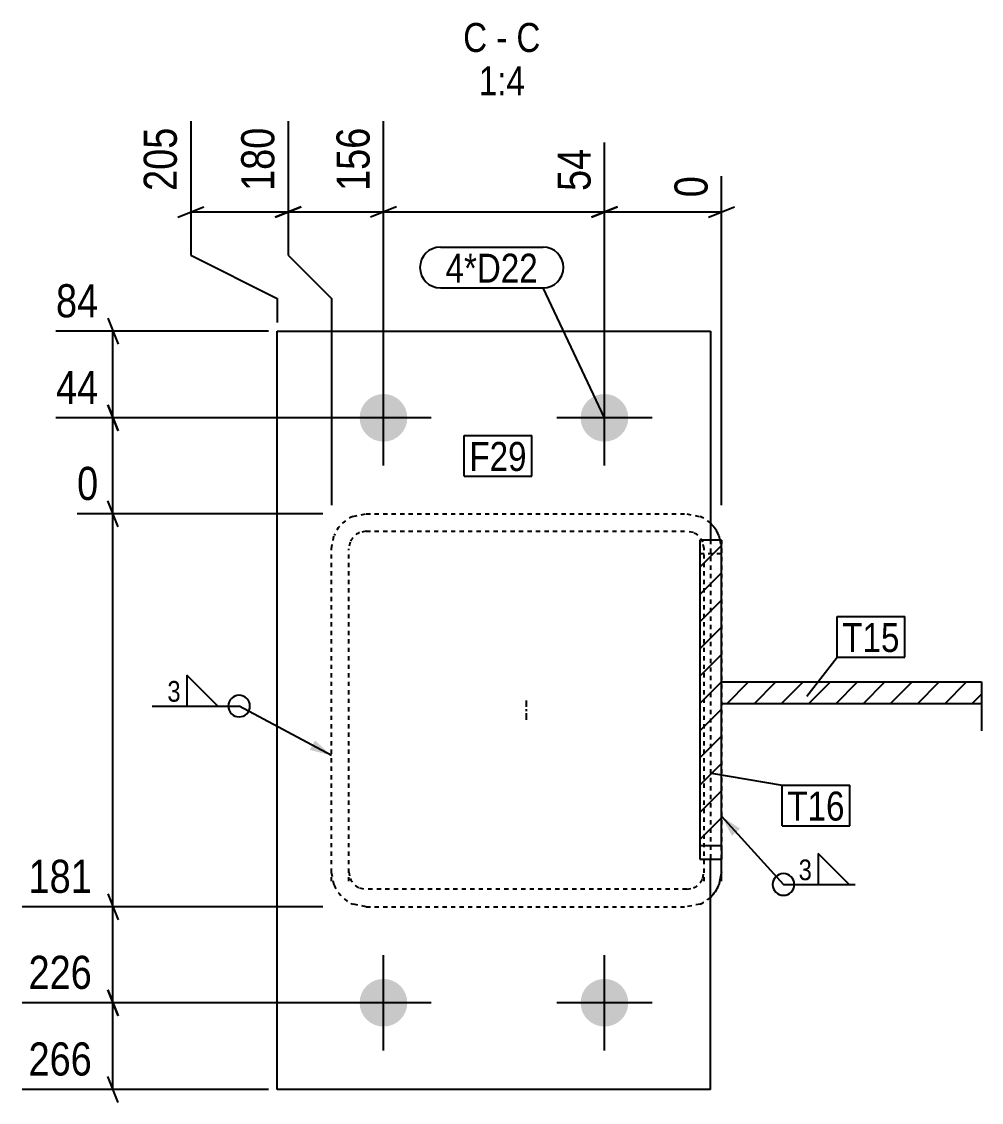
# Model space of a CAD drawing. Header units: millimetres. Extents: x 5285 to 65274, y 8 to 1303.
# Drawn here: x 16028.4 to 16471.4, y 9.6 to 508.5 of the extents above; entities that cross this region are included whole.
import ezdxf

# ---------------------------------------------------------------- set-up
doc = ezdxf.new("R2010")
doc.units = ezdxf.units.MM
doc.linetypes.add('DXK_LINE_DOT2', pattern=[3.9198, 1.9599, -1.9599])
doc.linetypes.add('DXK_LINE_DOT3', pattern=[5.9187, 2.979, -0.9799, 0.9799, -0.9799])
for name, color, linetype in [('MÅLSÆTNING', 7, 'Continuous'), ('STÅL', 7, 'Continuous'), ('TEKST', 7, 'Continuous')]:
    doc.layers.add(name, color=color, linetype=linetype)
doc.styles.add('Arial Narrow', font='ARIALN.TTF', dxfattribs={"height": 0.2})

msp = doc.modelspace()

# ---------------------------------------------------------------- hatches: boundary and pattern name
at = {"layer": 'STÅL', "linetype": 'Continuous'}
for points in [[(16184.45, 325.6, -1), (16206.45, 325.6, -1)], [(16286.45, 325.6, -1), (16308.45, 325.6, -1)], [(16184.45, 55.6, -1), (16206.45, 55.6, -1)], [(16286.45, 55.6, -1), (16308.45, 55.6, -1)]]:
    msp.add_hatch(color=96, dxfattribs=at).paths.add_polyline_path(points)
h = msp.add_hatch(dxfattribs=at)
h.set_pattern_fill('', scale=2.8, style=0, pattern_type=0)
h.set_pattern_definition([(45, (16341.446, 269.188), (-6.2862, 6.2862), [])])
h.paths.add_polyline_path([(16351.45, 269.19), (16341.45, 269.19), (16341.45, 128.14), (16351.45, 128.14)])
h = msp.add_hatch(dxfattribs=at)
h.set_pattern_fill('', scale=2.8, style=0, pattern_type=0)
h.set_pattern_definition([(45, (16351.446, 203.7), (-6.2862, 6.2862), [])])
h.paths.add_polyline_path([(16471.45, 203.7), (16351.45, 203.7), (16351.45, 193.62), (16471.45, 193.62)])
at = {"layer": 'TEKST', "linetype": 'Continuous'}
for points in [[(16163.8, 176.69), (16171.45, 169.77), (16161.45, 172.28)], [(16356.32, 132.65), (16351.45, 141.74), (16360.02, 136.02)]]:
    msp.add_hatch(color=3, dxfattribs=at).paths.add_polyline_path(points)

# ---------------------------------------------------------------- linework, layer by layer
at = {"layer": 'MÅLSÆTNING', "color": 7, "linetype": 'Continuous'}
for p, q in [((16106.45, 462.49), (16106.45, 400.61)), ((16151.45, 462.49), (16151.45, 400.61)), ((16151.45, 462.49), (16151.45, 400.61)), ((16195.45, 329.6), (16195.45, 462.49)), ((16195.45, 329.6), (16195.45, 462.49)), ((16297.45, 329.6), (16297.45, 452.74)), ((16297.45, 329.6), (16297.45, 452.74)), ((16351.45, 285.28), (16351.45, 437.16)), ((16100.45, 418.21), (16112.45, 423.01)), ((16106.45, 420.61), (16151.45, 420.61)), ((16145.45, 418.21), (16157.45, 423.01)), ((16157.45, 423.01), (16145.45, 418.21)), ((16151.45, 420.61), (16195.45, 420.61)), ((16201.45, 423.01), (16189.45, 418.21)), ((16201.45, 423.01), (16189.45, 418.21)), ((16195.45, 420.61), (16297.45, 420.61)), ((16291.45, 418.21), (16303.45, 423.01)), ((16303.45, 423.01), (16291.45, 418.21)), ((16297.45, 420.61), (16351.45, 420.61)), ((16345.45, 418.21), (16357.45, 423.01)), ((16106.45, 400.61), (16146.45, 380.61)), ((16151.45, 400.61), (16171.45, 380.61)), ((16151.45, 400.61), (16171.45, 380.61)), ((16146.45, 380.61), (16146.45, 369.6)), ((16171.45, 380.61), (16171.45, 285.28)), ((16171.45, 380.61), (16171.45, 285.28)), ((16068.17, 371.6), (16072.97, 359.6)), ((16142.45, 365.6), (16044.27, 365.6)), ((16070.57, 325.6), (16070.57, 365.6)), ((16072.97, 319.6), (16068.17, 331.6)), ((16068.17, 331.6), (16072.97, 319.6)), ((16191.45, 325.6), (16044.27, 325.6)), ((16191.45, 325.6), (16044.27, 325.6)), ((16070.57, 281.28), (16070.57, 325.6)), ((16072.97, 275.28), (16068.17, 287.28)), ((16072.97, 275.28), (16068.17, 287.28)), ((16167.45, 281.28), (16054.02, 281.28)), ((16167.45, 281.28), (16054.02, 281.28)), ((16070.57, 99.92), (16070.57, 281.28)), ((16068.17, 105.92), (16072.97, 93.92)), ((16068.17, 105.92), (16072.97, 93.92)), ((16167.45, 99.92), (16028.7, 99.92)), ((16167.45, 99.92), (16028.7, 99.92)), ((16070.57, 55.6), (16070.57, 99.92)), ((16072.97, 49.6), (16068.17, 61.6)), ((16068.17, 61.6), (16072.97, 49.6)), ((16191.45, 55.6), (16028.7, 55.6)), ((16191.45, 55.6), (16028.7, 55.6)), ((16070.57, 15.6), (16070.57, 55.6)), ((16072.97, 9.6), (16068.17, 21.6)), ((16142.45, 15.6), (16028.7, 15.6))]:
    msp.add_line(p, q, dxfattribs=at)
at = {"layer": 'STÅL', "color": 2, "linetype": 'Continuous'}
for p, q in [((16146.45, 15.6), (16146.45, 365.6)), ((16146.45, 365.6), (16346.45, 365.6)), ((16346.45, 365.6), (16346.45, 269.19)), ((16350.23, 271.32), (16350.65, 269.19)), ((16351.45, 269.19), (16341.45, 269.19)), ((16341.45, 269.19), (16341.45, 128.14)), ((16351.45, 128.14), (16351.45, 269.19)), ((16351.45, 203.7), (16471.45, 203.7)), ((16351.45, 193.62), (16351.45, 203.7)), ((16471.45, 203.7), (16471.45, 193.62)), ((16471.45, 193.62), (16351.45, 193.62)), ((16471.45, 193.62), (16471.45, 181.18)), ((16341.45, 128.14), (16341.45, 121.92)), ((16341.45, 128.14), (16351.45, 128.14)), ((16351.45, 128.14), (16351.45, 121.92)), ((16341.45, 121.92), (16351.45, 121.92)), ((16346.45, 15.6), (16346.45, 121.92)), ((16351.45, 111.67), (16351.45, 121.92)), ((16351.45, 116.04), (16350.23, 109.88)), ((16346.45, 15.6), (16146.45, 15.6))]:
    msp.add_line(p, q, dxfattribs=at)
at = {"layer": 'STÅL', "color": 96, "linetype": 'Continuous'}
for p, q in [((16195.45, 303.6), (16195.45, 347.6)), ((16297.45, 303.6), (16297.45, 347.6)), ((16217.45, 325.6), (16173.45, 325.6)), ((16319.45, 325.6), (16275.45, 325.6)), ((16195.45, 33.6), (16195.45, 77.6)), ((16297.45, 33.6), (16297.45, 77.6)), ((16217.45, 55.6), (16173.45, 55.6)), ((16319.45, 55.6), (16275.45, 55.6))]:
    msp.add_line(p, q, dxfattribs=at)
at = {"layer": 'STÅL', "color": 7, "linetype": 'DXK_LINE_DOT2'}
for p, q in [((16181.32, 280.05), (16187.45, 281.28)), ((16187.45, 281.28), (16335.45, 281.28)), ((16335.45, 281.28), (16341.57, 280.05)), ((16171.45, 265.16), (16172.66, 271.32)), ((16187.45, 273.22), (16184.38, 272.6)), ((16187.45, 273.22), (16335.45, 273.22)), ((16338.51, 272.6), (16335.45, 273.22)), ((16171.45, 111.67), (16171.45, 265.16)), ((16180.05, 268.24), (16179.45, 265.16)), ((16179.45, 111.67), (16179.45, 265.16)), ((16341.45, 269.19), (16341.45, 128.14)), ((16343.45, 265.16), (16342.84, 268.24)), ((16343.45, 111.67), (16343.45, 265.16)), ((16346.45, 269.19), (16346.45, 121.92)), ((16350.65, 269.19), (16351.45, 265.16)), ((16351.45, 269.19), (16351.45, 128.14)), ((16341.45, 262.97), (16351.45, 262.97)), ((16471.45, 203.7), (16471.45, 193.62)), ((16351.45, 121.92), (16351.45, 128.14)), ((16172.66, 109.88), (16171.45, 116.04)), ((16179.45, 116.04), (16180.05, 112.96)), ((16342.84, 112.96), (16343.45, 116.04)), ((16184.38, 108.6), (16187.45, 107.98)), ((16335.45, 107.98), (16187.45, 107.98)), ((16335.45, 107.98), (16338.51, 108.6)), ((16187.45, 99.92), (16181.32, 101.15)), ((16187.45, 99.92), (16335.45, 99.92)), ((16341.57, 101.15), (16335.45, 99.92))]:
    msp.add_line(p, q, dxfattribs=at)
at = {"layer": 'STÅL', "color": 7, "linetype": 'DXK_LINE_DOT3'}
msp.add_line((16261.45, 186.22), (16261.45, 195.47), dxfattribs=at)
at = {"layer": 'STÅL', "color": 7, "linetype": 'DXK_LINE_DOT2'}
for centre, radius, start, end in [((16187.52, 265.23), 16.06, 112.7149, 157.7138), ((16335.37, 265.23), 16.06, 46.1474, 67.2851), ((16187.49, 265.19), 8.03, 112.7149, 157.7138), ((16335.41, 265.19), 8.03, 22.2862, 67.2851), ((16187.52, 115.97), 16.06, 202.2862, 247.2851), ((16187.49, 116.01), 8.03, 202.2862, 247.2851), ((16335.41, 116.01), 8.03, 292.7149, 337.7138), ((16335.37, 115.97), 16.06, 292.7149, 313.8526)]:
    msp.add_arc(centre, radius, start, end, dxfattribs=at)
at = {"layer": 'STÅL', "color": 2, "linetype": 'Continuous'}
for centre, start, end in [((16335.37, 265.23), 22.2862, 46.1474), ((16335.37, 115.97), 313.8526, 337.7138)]:
    msp.add_arc(centre, 16.06, start, end, dxfattribs=at)
at = {"layer": 'TEKST', "color": 3, "linetype": 'Continuous'}
msp.add_line((16171.45, 169.77), (16128.8, 192.56), dxfattribs=at)
for centre, start, end in [((16128.8, 192.56), 90, 270), ((16128.8, 192.56), 270, 90), ((16380.1, 110.18), 90, 270)]:
    msp.add_arc(centre, 5, start, end, dxfattribs=at)

# ---------------------------------------------------------------- wipeouts: each hides what was drawn before it
at = {"color": 0, "linetype": 'Continuous'}
for points, layer in [([(16103.25, 462.78), (16080.85, 462.78), (16080.85, 427.13), (16103.25, 427.13)], 'MÅLSÆTNING'), ([(16148.25, 462.78), (16125.85, 462.78), (16125.85, 427.13), (16148.25, 427.13)], 'MÅLSÆTNING'), ([(16192.25, 462.78), (16169.85, 462.78), (16169.85, 427.13), (16192.25, 427.13)], 'MÅLSÆTNING'), ([(16294.25, 453.03), (16271.85, 453.03), (16271.85, 427.13), (16294.25, 427.13)], 'MÅLSÆTNING'), ([(16064.06, 103.12), (16064.06, 125.52), (16028.41, 125.52), (16028.41, 103.12)], 'MÅLSÆTNING'), ([(16064.06, 58.8), (16064.06, 81.2), (16028.41, 81.2), (16028.41, 58.8)], 'MÅLSÆTNING'), ([(16064.06, 18.8), (16064.06, 41.2), (16028.41, 41.2), (16028.41, 18.8)], 'MÅLSÆTNING'), ([(16243.32, 494.49), (16243.32, 508.49), (16232.25, 508.49), (16232.25, 494.49)], 'TEKST'), ([(16252.62, 494.49), (16252.62, 508.49), (16247.52, 508.49), (16247.52, 494.49)], 'TEKST'), ([(16267.9, 494.49), (16267.9, 508.49), (16256.82, 508.49), (16256.82, 494.49)], 'TEKST'), ([(16260.74, 474.49), (16260.74, 488.49), (16239.41, 488.49), (16239.41, 474.49)], 'TEKST')]:
    msp.add_wipeout(points, dxfattribs=at).dxf.layer = layer
at = {"color": 0}
for points in [[(16266.73, 388), (16266.73, 402), (16224.1, 402), (16224.1, 388)], [(16261.54, 301.09), (16261.54, 315.09), (16235.11, 315.09), (16235.11, 301.09)], [(16433.67, 217.5), (16433.67, 231.5), (16407.24, 231.5), (16407.24, 217.5)], [(16102.6, 193.76), (16102.6, 205.36), (16094.91, 205.36), (16094.91, 193.76)], [(16408.3, 139.69), (16408.3, 153.69), (16381.88, 153.69), (16381.88, 139.69)], [(16394, 111.38), (16394, 122.98), (16386.3, 122.98), (16386.3, 111.38)]]:
    msp.add_wipeout(points, dxfattribs=at).dxf.layer = 'TEKST'

# ---------------------------------------------------------------- next in the draw order: linework, layer by layer
at = {"layer": 'TEKST', "color": 3, "linetype": 'Continuous'}
for p, q in [((16118.95, 192.56), (16104.66, 206.85)), ((16104.66, 206.85), (16104.66, 192.56)), ((16088.71, 192.56), (16128.8, 192.56)), ((16104.66, 192.56), (16118.95, 192.56)), ((16410.34, 110.18), (16396.05, 124.47)), ((16396.05, 124.47), (16396.05, 110.18)), ((16380.1, 110.18), (16413.2, 110.18)), ((16396.05, 110.18), (16410.34, 110.18))]:
    msp.add_line(p, q, dxfattribs=at)
msp.add_arc((16380.1, 110.18), 5, 270, 90, dxfattribs=at)

# ---------------------------------------------------------------- next in the draw order: texts
at = {"layer": 'MÅLSÆTNING', "color": 3, "linetype": 'Continuous', "style": 'Arial Narrow'}
for s, p in [('205', (16100.05, 430.33)), ('180', (16145.05, 430.33)), ('156', (16189.05, 430.33)), ('54', (16291.05, 430.33))]:
    msp.add_text(s, height=15.271, rotation=90.0002, dxfattribs=at).set_placement(p)
for s, p in [('181', (16031.61, 106.32)), ('226', (16031.61, 62)), ('266', (16031.61, 22))]:
    msp.add_text(s, height=15.271, dxfattribs=at).set_placement(p)
at = {"layer": 'TEKST', "color": 3, "linetype": 'Continuous', "style": 'Arial Narrow'}
for s, height, p in [('C', 13.36, (16232.25, 494.49)), ('C', 13.36, (16256.82, 494.49)), ('-', 13.36, (16247.52, 494.49)), ('1:4', 13.362, (16239.41, 474.49))]:
    msp.add_text(s, height=height, dxfattribs=at).set_placement(p)
at = {"layer": 'TEKST', "color": 3, "style": 'Arial Narrow'}
for p in [(16095.71, 194.56), (16387.1, 112.18)]:
    msp.add_text('3', height=9.54, dxfattribs=at).set_placement(p)

# ---------------------------------------------------------------- next in the draw order: wipeouts: each hides what was drawn before it
at = {"color": 0, "linetype": 'Continuous'}
for points in [[(16348.25, 440.36), (16325.85, 440.36), (16325.85, 424.21), (16348.25, 424.21)], [(16066.97, 368.8), (16066.97, 391.2), (16041.07, 391.2), (16041.07, 368.8)], [(16066.97, 328.8), (16066.97, 351.2), (16041.07, 351.2), (16041.07, 328.8)], [(16066.97, 284.48), (16066.97, 306.88), (16050.82, 306.88), (16050.82, 284.48)]]:
    msp.add_wipeout(points, dxfattribs=at).dxf.layer = 'MÅLSÆTNING'
at = {"color": 0}
for points in [[(16266.73, 388), (16266.73, 402), (16224.1, 402), (16224.1, 388)], [(16261.54, 301.09), (16261.54, 315.09), (16235.11, 315.09), (16235.11, 301.09)], [(16433.67, 217.5), (16433.67, 231.5), (16407.24, 231.5), (16407.24, 217.5)], [(16408.3, 139.69), (16408.3, 153.69), (16381.88, 153.69), (16381.88, 139.69)]]:
    msp.add_wipeout(points, dxfattribs=at).dxf.layer = 'TEKST'

# ---------------------------------------------------------------- next in the draw order: linework, layer by layer
at = {"layer": 'TEKST', "color": 7, "linetype": 'Continuous'}
for p, q in [((16221.7, 404.4), (16269.13, 404.4)), ((16221.7, 385.6), (16269.13, 385.6)), ((16297.45, 325.6), (16269.13, 385.6)), ((16232.71, 317.49), (16263.94, 317.49)), ((16232.71, 298.69), (16232.71, 317.49)), ((16263.94, 298.69), (16263.94, 317.49)), ((16232.71, 298.69), (16263.94, 298.69)), ((16404.84, 233.9), (16436.07, 233.9)), ((16404.84, 215.1), (16404.84, 233.9)), ((16436.07, 215.1), (16436.07, 233.9)), ((16390.84, 197.12), (16404.84, 215.1)), ((16404.84, 215.1), (16436.07, 215.1)), ((16346.81, 161.54), (16379.48, 156.09)), ((16379.48, 156.09), (16410.7, 156.09)), ((16379.48, 137.29), (16379.48, 156.09)), ((16410.7, 137.29), (16410.7, 156.09)), ((16379.48, 137.29), (16410.7, 137.29))]:
    msp.add_line(p, q, dxfattribs=at)
at = {"layer": 'TEKST', "color": 3, "linetype": 'Continuous'}
msp.add_line((16351.45, 141.74), (16380.1, 110.18), dxfattribs=at)
at = {"layer": 'TEKST', "color": 7, "linetype": 'Continuous'}
for centre, start, end in [((16221.7, 395), 90, 270), ((16269.13, 395), 270, 90)]:
    msp.add_arc(centre, 9.4, start, end, dxfattribs=at)

# ---------------------------------------------------------------- next in the draw order: texts
at = {"layer": 'MÅLSÆTNING', "color": 3, "linetype": 'Continuous', "style": 'Arial Narrow'}
msp.add_text('0', height=15.27, rotation=90.0002, dxfattribs=at).set_placement((16345.05, 427.41))
for s, height, p in [('84', 15.271, (16044.27, 372)), ('44', 15.271, (16044.27, 332)), ('0', 15.27, (16054.02, 287.68))]:
    msp.add_text(s, height=height, dxfattribs=at).set_placement(p)
at = {"layer": 'TEKST', "color": 3, "style": 'Arial Narrow'}
for s, p in [('4*D22', (16224.1, 388)), ('F29', (16235.11, 301.09)), ('T15', (16407.24, 217.5)), ('T16', (16381.88, 139.69))]:
    msp.add_text(s, height=13.362, dxfattribs=at).set_placement(p)

doc.saveas('drawing.dxf')
